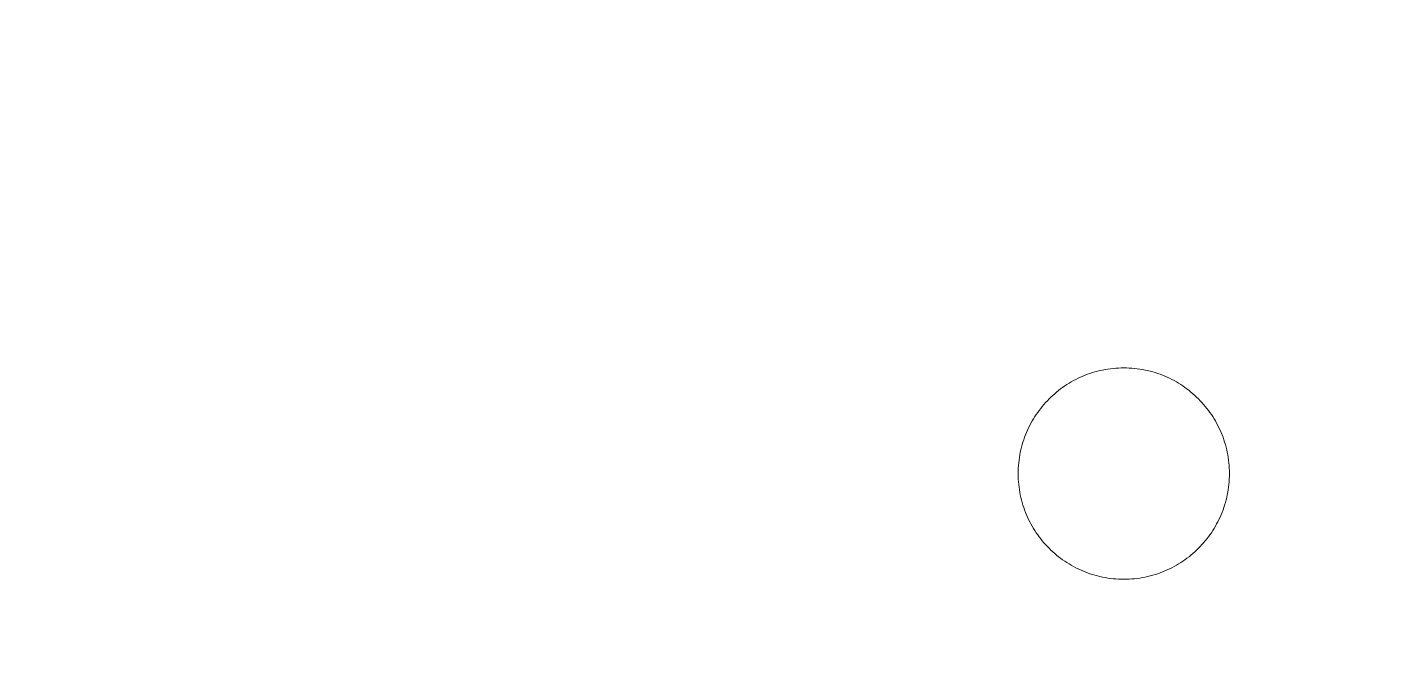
# Model space of a CAD drawing. Header units: millimetres. Extents: x -219 to 200, y -145 to 147.
# Drawn here: x -218.6 to -159.8, y 19.7 to 46.8 of the extents above; entities that cross this region are included whole.
import ezdxf

# ---------------------------------------------------------------- set-up
doc = ezdxf.new("R2010")
doc.units = ezdxf.units.MM
doc.header["$MEASUREMENT"] = 0
doc.layers.add('Camada 1', color=7, linetype='Continuous')

msp = doc.modelspace()

# ---------------------------------------------------------------- linework, layer by layer
at = {"layer": 'Camada 1', "color": 1, "lineweight": 9}
for points, knots in [([(81.4464, -20.7081), (81.4464, -20.7081), (-68.5536, -20.7081), (-68.5536, -20.7081), (-68.5536, -20.7081), (-68.5536, -20.7081), (-68.5536, -9.158), (-68.5536, -9.158), (-68.5536, -9.158), (-68.5536, -9.158), (-107.1177, 52.5446), (-107.1177, 52.5446), (-107.1177, 52.5446), (-114.4164, 64.2224), (-126.2083, 72.373), (-139.7119, 75.0737), (-139.7119, 75.0737), (-139.7119, 75.0737), (-198.4566, 86.8226), (-198.4566, 86.8226), (-198.4566, 86.8226), (-210.1422, 89.1597), (-218.5536, 99.4201), (-218.5536, 111.3371), (-218.5536, 111.3371), (-218.5536, 111.3371), (-218.5536, 115.842), (-218.5536, 115.842), (-218.5536, 115.842), (-218.5536, 129.6491), (-207.3608, 140.842), (-193.5538, 140.842), (-193.5538, 140.842), (-193.5538, 140.842), (-34.3148, 140.842), (-34.3148, 140.842), (-34.3148, 140.842), (-24.0562, 140.842), (-14.0458, 137.6866), (-5.6416, 131.8036), (-5.6416, 131.8036), (-5.6416, 131.8036), (60.1195, 85.7709), (60.1195, 85.7709), (60.1195, 85.7709), (73.4858, 76.4144), (81.4464, 61.1249), (81.4464, 44.8093), (81.4464, 44.8093), (81.4464, 44.8093), (81.4464, -20.7081), (81.4464, -20.7081)], [0, 0, 0, 0, 0.0714286, 0.0714286, 0.0714286, 0.0714286, 0.1428571, 0.1428571, 0.1428571, 0.1428571, 0.2142857, 0.2142857, 0.2142857, 0.2142857, 0.2857143, 0.2857143, 0.2857143, 0.2857143, 0.3571429, 0.3571429, 0.3571429, 0.3571429, 0.4285714, 0.4285714, 0.4285714, 0.4285714, 0.5, 0.5, 0.5, 0.5, 0.5714286, 0.5714286, 0.5714286, 0.5714286, 0.6428571, 0.6428571, 0.6428571, 0.6428571, 0.7142857, 0.7142857, 0.7142857, 0.7142857, 0.7857143, 0.7857143, 0.7857143, 0.7857143, 0.8571429, 0.8571429, 0.8571429, 0.8571429, 1, 1, 1, 1]), ([(-166.2964, 27.386), (-166.2964, 27.386), (-166.2978, 27.5045), (-166.2978, 27.5045), (-166.2978, 27.5045), (-166.2978, 27.5045), (-166.3023, 27.6223), (-166.3023, 27.6223), (-166.3023, 27.6223), (-166.3023, 27.6223), (-166.3097, 27.7392), (-166.3097, 27.7392), (-166.3097, 27.7392), (-166.3097, 27.7392), (-166.32, 27.8554), (-166.32, 27.8554), (-166.32, 27.8554), (-166.32, 27.8554), (-166.3332, 27.9707), (-166.3332, 27.9707), (-166.3332, 27.9707), (-166.3332, 27.9707), (-166.3492, 28.0851), (-166.3492, 28.0851), (-166.3492, 28.0851), (-166.3492, 28.0851), (-166.368, 28.1986), (-166.368, 28.1986), (-166.368, 28.1986), (-166.368, 28.1986), (-166.3896, 28.3111), (-166.3896, 28.3111), (-166.3896, 28.3111), (-166.3896, 28.3111), (-166.4139, 28.4226), (-166.4139, 28.4226), (-166.4139, 28.4226), (-166.4139, 28.4226), (-166.4409, 28.5332), (-166.4409, 28.5332), (-166.4409, 28.5332), (-166.4409, 28.5332), (-166.4705, 28.6426), (-166.4705, 28.6426), (-166.4705, 28.6426), (-166.4705, 28.6426), (-166.5027, 28.751), (-166.5027, 28.751), (-166.5027, 28.751), (-166.5027, 28.751), (-166.5375, 28.8582), (-166.5375, 28.8582), (-166.5375, 28.8582), (-166.5375, 28.8582), (-166.5749, 28.9643), (-166.5749, 28.9643), (-166.5749, 28.9643), (-166.5749, 28.9643), (-166.6147, 29.0691), (-166.6147, 29.0691), (-166.6147, 29.0691), (-166.6147, 29.0691), (-166.6571, 29.1727), (-166.6571, 29.1727), (-166.6571, 29.1727), (-166.6571, 29.1727), (-166.7018, 29.275), (-166.7018, 29.275), (-166.7018, 29.275), (-166.7018, 29.275), (-166.749, 29.376), (-166.749, 29.376), (-166.749, 29.376), (-166.749, 29.376), (-166.7985, 29.4757), (-166.7985, 29.4757), (-166.7985, 29.4757), (-166.7985, 29.4757), (-166.8503, 29.5739), (-166.8503, 29.5739), (-166.8503, 29.5739), (-166.8503, 29.5739), (-166.9045, 29.6708), (-166.9045, 29.6708), (-166.9045, 29.6708), (-166.9045, 29.6708), (-166.9609, 29.7661), (-166.9609, 29.7661), (-166.9609, 29.7661), (-166.9609, 29.7661), (-167.0195, 29.86), (-167.0195, 29.86), (-167.0195, 29.86), (-167.0195, 29.86), (-167.0802, 29.9524), (-167.0802, 29.9524), (-167.0802, 29.9524), (-167.0802, 29.9524), (-167.1432, 30.0431), (-167.1432, 30.0431), (-167.1432, 30.0431), (-167.1432, 30.0431), (-167.2082, 30.1323), (-167.2082, 30.1323), (-167.2082, 30.1323), (-167.2082, 30.1323), (-167.2753, 30.2199), (-167.2753, 30.2199), (-167.2753, 30.2199), (-167.2753, 30.2199), (-167.3445, 30.3057), (-167.3445, 30.3057), (-167.3445, 30.3057), (-167.3445, 30.3057), (-167.4156, 30.3899), (-167.4156, 30.3899), (-167.4156, 30.3899), (-167.4156, 30.3899), (-167.4887, 30.4723), (-167.4887, 30.4723), (-167.4887, 30.4723), (-167.4887, 30.4723), (-167.5638, 30.5529), (-167.5638, 30.5529), (-167.5638, 30.5529), (-167.5638, 30.5529), (-167.6407, 30.6317), (-167.6407, 30.6317), (-167.6407, 30.6317), (-167.6407, 30.6317), (-167.7195, 30.7086), (-167.7195, 30.7086), (-167.7195, 30.7086), (-167.7195, 30.7086), (-167.8001, 30.7837), (-167.8001, 30.7837), (-167.8001, 30.7837), (-167.8001, 30.7837), (-167.8825, 30.8568), (-167.8825, 30.8568), (-167.8825, 30.8568), (-167.8825, 30.8568), (-167.9667, 30.9279), (-167.9667, 30.9279), (-167.9667, 30.9279), (-167.9667, 30.9279), (-168.0525, 30.9971), (-168.0525, 30.9971), (-168.0525, 30.9971), (-168.0525, 30.9971), (-168.1401, 31.0642), (-168.1401, 31.0642), (-168.1401, 31.0642), (-168.1401, 31.0642), (-168.2292, 31.1292), (-168.2292, 31.1292), (-168.2292, 31.1292), (-168.2292, 31.1292), (-168.32, 31.1922), (-168.32, 31.1922), (-168.32, 31.1922), (-168.32, 31.1922), (-168.4124, 31.2529), (-168.4124, 31.2529), (-168.4124, 31.2529), (-168.4124, 31.2529), (-168.5062, 31.3115), (-168.5062, 31.3115), (-168.5062, 31.3115), (-168.5062, 31.3115), (-168.6016, 31.3679), (-168.6016, 31.3679), (-168.6016, 31.3679), (-168.6016, 31.3679), (-168.6984, 31.4221), (-168.6984, 31.4221), (-168.6984, 31.4221), (-168.6984, 31.4221), (-168.7967, 31.4739), (-168.7967, 31.4739), (-168.7967, 31.4739), (-168.7967, 31.4739), (-168.8964, 31.5234), (-168.8964, 31.5234), (-168.8964, 31.5234), (-168.8964, 31.5234), (-168.9974, 31.5706), (-168.9974, 31.5706), (-168.9974, 31.5706), (-168.9974, 31.5706), (-169.0997, 31.6153), (-169.0997, 31.6153), (-169.0997, 31.6153), (-169.0997, 31.6153), (-169.2033, 31.6577), (-169.2033, 31.6577), (-169.2033, 31.6577), (-169.2033, 31.6577), (-169.3081, 31.6975), (-169.3081, 31.6975), (-169.3081, 31.6975), (-169.3081, 31.6975), (-169.4141, 31.7349), (-169.4141, 31.7349), (-169.4141, 31.7349), (-169.4141, 31.7349), (-169.5214, 31.7697), (-169.5214, 31.7697), (-169.5214, 31.7697), (-169.5214, 31.7697), (-169.6297, 31.8019), (-169.6297, 31.8019), (-169.6297, 31.8019), (-169.6297, 31.8019), (-169.7392, 31.8315), (-169.7392, 31.8315), (-169.7392, 31.8315), (-169.7392, 31.8315), (-169.8497, 31.8585), (-169.8497, 31.8585), (-169.8497, 31.8585), (-169.8497, 31.8585), (-169.9612, 31.8828), (-169.9612, 31.8828), (-169.9612, 31.8828), (-169.9612, 31.8828), (-170.0738, 31.9044), (-170.0738, 31.9044), (-170.0738, 31.9044), (-170.0738, 31.9044), (-170.1873, 31.9232), (-170.1873, 31.9232), (-170.1873, 31.9232), (-170.1873, 31.9232), (-170.3017, 31.9392), (-170.3017, 31.9392), (-170.3017, 31.9392), (-170.3017, 31.9392), (-170.417, 31.9524), (-170.417, 31.9524), (-170.417, 31.9524), (-170.417, 31.9524), (-170.5331, 31.9627), (-170.5331, 31.9627), (-170.5331, 31.9627), (-170.5331, 31.9627), (-170.6501, 31.9701), (-170.6501, 31.9701), (-170.6501, 31.9701), (-170.6501, 31.9701), (-170.7678, 31.9746), (-170.7678, 31.9746), (-170.7678, 31.9746), (-170.7678, 31.9746), (-170.8863, 31.976), (-170.8863, 31.976), (-170.8863, 31.976), (-170.8863, 31.976), (-171.0047, 31.9746), (-171.0047, 31.9746), (-171.0047, 31.9746), (-171.0047, 31.9746), (-171.1225, 31.9701), (-171.1225, 31.9701), (-171.1225, 31.9701), (-171.1225, 31.9701), (-171.2394, 31.9627), (-171.2394, 31.9627), (-171.2394, 31.9627), (-171.2394, 31.9627), (-171.3556, 31.9524), (-171.3556, 31.9524), (-171.3556, 31.9524), (-171.3556, 31.9524), (-171.4709, 31.9392), (-171.4709, 31.9392), (-171.4709, 31.9392), (-171.4709, 31.9392), (-171.5853, 31.9232), (-171.5853, 31.9232), (-171.5853, 31.9232), (-171.5853, 31.9232), (-171.6988, 31.9044), (-171.6988, 31.9044), (-171.6988, 31.9044), (-171.6988, 31.9044), (-171.8113, 31.8828), (-171.8113, 31.8828), (-171.8113, 31.8828), (-171.8113, 31.8828), (-171.9228, 31.8585), (-171.9228, 31.8585), (-171.9228, 31.8585), (-171.9228, 31.8585), (-172.0334, 31.8315), (-172.0334, 31.8315), (-172.0334, 31.8315), (-172.0334, 31.8315), (-172.1428, 31.8019), (-172.1428, 31.8019), (-172.1428, 31.8019), (-172.1428, 31.8019), (-172.2512, 31.7697), (-172.2512, 31.7697), (-172.2512, 31.7697), (-172.2512, 31.7697), (-172.3584, 31.7349), (-172.3584, 31.7349), (-172.3584, 31.7349), (-172.3584, 31.7349), (-172.4645, 31.6975), (-172.4645, 31.6975), (-172.4645, 31.6975), (-172.4645, 31.6975), (-172.5693, 31.6577), (-172.5693, 31.6577), (-172.5693, 31.6577), (-172.5693, 31.6577), (-172.6729, 31.6153), (-172.6729, 31.6153), (-172.6729, 31.6153), (-172.6729, 31.6153), (-172.7752, 31.5706), (-172.7752, 31.5706), (-172.7752, 31.5706), (-172.7752, 31.5706), (-172.8762, 31.5234), (-172.8762, 31.5234), (-172.8762, 31.5234), (-172.8762, 31.5234), (-172.9759, 31.4739), (-172.9759, 31.4739), (-172.9759, 31.4739), (-172.9759, 31.4739), (-173.0741, 31.4221), (-173.0741, 31.4221), (-173.0741, 31.4221), (-173.0741, 31.4221), (-173.171, 31.3679), (-173.171, 31.3679), (-173.171, 31.3679), (-173.171, 31.3679), (-173.2663, 31.3115), (-173.2663, 31.3115), (-173.2663, 31.3115), (-173.2663, 31.3115), (-173.3602, 31.2529), (-173.3602, 31.2529), (-173.3602, 31.2529), (-173.3602, 31.2529), (-173.4526, 31.1922), (-173.4526, 31.1922), (-173.4526, 31.1922), (-173.4526, 31.1922), (-173.5434, 31.1292), (-173.5434, 31.1292), (-173.5434, 31.1292), (-173.5434, 31.1292), (-173.6325, 31.0642), (-173.6325, 31.0642), (-173.6325, 31.0642), (-173.6325, 31.0642), (-173.7201, 30.9971), (-173.7201, 30.9971), (-173.7201, 30.9971), (-173.7201, 30.9971), (-173.8059, 30.9279), (-173.8059, 30.9279), (-173.8059, 30.9279), (-173.8059, 30.9279), (-173.8901, 30.8568), (-173.8901, 30.8568), (-173.8901, 30.8568), (-173.8901, 30.8568), (-173.9725, 30.7837), (-173.9725, 30.7837), (-173.9725, 30.7837), (-173.9725, 30.7837), (-174.0531, 30.7086), (-174.0531, 30.7086), (-174.0531, 30.7086), (-174.0531, 30.7086), (-174.1319, 30.6317), (-174.1319, 30.6317), (-174.1319, 30.6317), (-174.1319, 30.6317), (-174.2088, 30.5529), (-174.2088, 30.5529), (-174.2088, 30.5529), (-174.2088, 30.5529), (-174.2839, 30.4723), (-174.2839, 30.4723), (-174.2839, 30.4723), (-174.2839, 30.4723), (-174.357, 30.3899), (-174.357, 30.3899), (-174.357, 30.3899), (-174.357, 30.3899), (-174.4281, 30.3057), (-174.4281, 30.3057), (-174.4281, 30.3057), (-174.4281, 30.3057), (-174.4973, 30.2199), (-174.4973, 30.2199), (-174.4973, 30.2199), (-174.4973, 30.2199), (-174.5644, 30.1323), (-174.5644, 30.1323), (-174.5644, 30.1323), (-174.5644, 30.1323), (-174.6294, 30.0432), (-174.6294, 30.0432), (-174.6294, 30.0432), (-174.6294, 30.0432), (-174.6924, 29.9524), (-174.6924, 29.9524), (-174.6924, 29.9524), (-174.6924, 29.9524), (-174.7532, 29.86), (-174.7532, 29.86), (-174.7532, 29.86), (-174.7532, 29.86), (-174.8118, 29.7662), (-174.8118, 29.7662), (-174.8118, 29.7662), (-174.8118, 29.7662), (-174.8682, 29.6708), (-174.8682, 29.6708), (-174.8682, 29.6708), (-174.8682, 29.6708), (-174.9223, 29.574), (-174.9223, 29.574), (-174.9223, 29.574), (-174.9223, 29.574), (-174.9741, 29.4757), (-174.9741, 29.4757), (-174.9741, 29.4757), (-174.9741, 29.4757), (-175.0237, 29.376), (-175.0237, 29.376), (-175.0237, 29.376), (-175.0237, 29.376), (-175.0708, 29.275), (-175.0708, 29.275), (-175.0708, 29.275), (-175.0708, 29.275), (-175.1156, 29.1727), (-175.1156, 29.1727), (-175.1156, 29.1727), (-175.1156, 29.1727), (-175.1579, 29.0691), (-175.1579, 29.0691), (-175.1579, 29.0691), (-175.1579, 29.0691), (-175.1978, 28.9643), (-175.1978, 28.9643), (-175.1978, 28.9643), (-175.1978, 28.9643), (-175.2351, 28.8583), (-175.2351, 28.8583), (-175.2351, 28.8583), (-175.2351, 28.8583), (-175.2699, 28.751), (-175.2699, 28.751), (-175.2699, 28.751), (-175.2699, 28.751), (-175.3022, 28.6427), (-175.3022, 28.6427), (-175.3022, 28.6427), (-175.3022, 28.6427), (-175.3318, 28.5332), (-175.3318, 28.5332), (-175.3318, 28.5332), (-175.3318, 28.5332), (-175.3588, 28.4227), (-175.3588, 28.4227), (-175.3588, 28.4227), (-175.3588, 28.4227), (-175.3831, 28.3112), (-175.3831, 28.3112), (-175.3831, 28.3112), (-175.3831, 28.3112), (-175.4046, 28.1986), (-175.4046, 28.1986), (-175.4046, 28.1986), (-175.4046, 28.1986), (-175.4234, 28.0851), (-175.4234, 28.0851), (-175.4234, 28.0851), (-175.4234, 28.0851), (-175.4395, 27.9707), (-175.4395, 27.9707), (-175.4395, 27.9707), (-175.4395, 27.9707), (-175.4526, 27.8554), (-175.4526, 27.8554), (-175.4526, 27.8554), (-175.4526, 27.8554), (-175.463, 27.7393), (-175.463, 27.7393), (-175.463, 27.7393), (-175.463, 27.7393), (-175.4704, 27.6223), (-175.4704, 27.6223), (-175.4704, 27.6223), (-175.4704, 27.6223), (-175.4748, 27.5046), (-175.4748, 27.5046), (-175.4748, 27.5046), (-175.4748, 27.5046), (-175.4764, 27.3861), (-175.4764, 27.3861), (-175.4764, 27.3861), (-175.4764, 27.3861), (-175.4749, 27.2677), (-175.4749, 27.2677), (-175.4749, 27.2677), (-175.4749, 27.2677), (-175.4704, 27.1499), (-175.4704, 27.1499), (-175.4704, 27.1499), (-175.4704, 27.1499), (-175.463, 27.033), (-175.463, 27.033), (-175.463, 27.033), (-175.463, 27.033), (-175.4527, 26.9168), (-175.4527, 26.9168), (-175.4527, 26.9168), (-175.4527, 26.9168), (-175.4395, 26.8015), (-175.4395, 26.8015), (-175.4395, 26.8015), (-175.4395, 26.8015), (-175.4235, 26.6871), (-175.4235, 26.6871), (-175.4235, 26.6871), (-175.4235, 26.6871), (-175.4047, 26.5736), (-175.4047, 26.5736), (-175.4047, 26.5736), (-175.4047, 26.5736), (-175.3831, 26.4611), (-175.3831, 26.4611), (-175.3831, 26.4611), (-175.3831, 26.4611), (-175.3588, 26.3496), (-175.3588, 26.3496), (-175.3588, 26.3496), (-175.3588, 26.3496), (-175.3318, 26.239), (-175.3318, 26.239), (-175.3318, 26.239), (-175.3318, 26.239), (-175.3022, 26.1296), (-175.3022, 26.1296), (-175.3022, 26.1296), (-175.3022, 26.1296), (-175.27, 26.0212), (-175.27, 26.0212), (-175.27, 26.0212), (-175.27, 26.0212), (-175.2352, 25.914), (-175.2352, 25.914), (-175.2352, 25.914), (-175.2352, 25.914), (-175.1978, 25.8079), (-175.1978, 25.8079), (-175.1978, 25.8079), (-175.1978, 25.8079), (-175.158, 25.7031), (-175.158, 25.7031), (-175.158, 25.7031), (-175.158, 25.7031), (-175.1156, 25.5995), (-175.1156, 25.5995), (-175.1156, 25.5995), (-175.1156, 25.5995), (-175.0709, 25.4972), (-175.0709, 25.4972), (-175.0709, 25.4972), (-175.0709, 25.4972), (-175.0237, 25.3962), (-175.0237, 25.3962), (-175.0237, 25.3962), (-175.0237, 25.3962), (-174.9742, 25.2965), (-174.9742, 25.2965), (-174.9742, 25.2965), (-174.9742, 25.2965), (-174.9224, 25.1983), (-174.9224, 25.1983), (-174.9224, 25.1983), (-174.9224, 25.1983), (-174.8682, 25.1014), (-174.8682, 25.1014), (-174.8682, 25.1014), (-174.8682, 25.1014), (-174.8118, 25.0061), (-174.8118, 25.0061), (-174.8118, 25.0061), (-174.8118, 25.0061), (-174.7532, 24.9122), (-174.7532, 24.9122), (-174.7532, 24.9122), (-174.7532, 24.9122), (-174.6925, 24.8198), (-174.6925, 24.8198), (-174.6925, 24.8198), (-174.6925, 24.8198), (-174.6295, 24.729), (-174.6295, 24.729), (-174.6295, 24.729), (-174.6295, 24.729), (-174.5645, 24.6399), (-174.5645, 24.6399), (-174.5645, 24.6399), (-174.5645, 24.6399), (-174.4974, 24.5523), (-174.4974, 24.5523), (-174.4974, 24.5523), (-174.4974, 24.5523), (-174.4282, 24.4665), (-174.4282, 24.4665), (-174.4282, 24.4665), (-174.4282, 24.4665), (-174.3571, 24.3823), (-174.3571, 24.3823), (-174.3571, 24.3823), (-174.3571, 24.3823), (-174.284, 24.2999), (-174.284, 24.2999), (-174.284, 24.2999), (-174.284, 24.2999), (-174.2089, 24.2193), (-174.2089, 24.2193), (-174.2089, 24.2193), (-174.2089, 24.2193), (-174.132, 24.1405), (-174.132, 24.1405), (-174.132, 24.1405), (-174.132, 24.1405), (-174.0532, 24.0636), (-174.0532, 24.0636), (-174.0532, 24.0636), (-174.0532, 24.0636), (-173.9726, 23.9885), (-173.9726, 23.9885), (-173.9726, 23.9885), (-173.9726, 23.9885), (-173.8902, 23.9154), (-173.8902, 23.9154), (-173.8902, 23.9154), (-173.8902, 23.9154), (-173.806, 23.8443), (-173.806, 23.8443), (-173.806, 23.8443), (-173.806, 23.8443), (-173.7202, 23.7751), (-173.7202, 23.7751), (-173.7202, 23.7751), (-173.7202, 23.7751), (-173.6326, 23.708), (-173.6326, 23.708), (-173.6326, 23.708), (-173.6326, 23.708), (-173.5434, 23.643), (-173.5434, 23.643), (-173.5434, 23.643), (-173.5434, 23.643), (-173.4527, 23.58), (-173.4527, 23.58), (-173.4527, 23.58), (-173.4527, 23.58), (-173.3603, 23.5192), (-173.3603, 23.5192), (-173.3603, 23.5192), (-173.3603, 23.5192), (-173.2664, 23.4606), (-173.2664, 23.4606), (-173.2664, 23.4606), (-173.2664, 23.4606), (-173.1711, 23.4042), (-173.1711, 23.4042), (-173.1711, 23.4042), (-173.1711, 23.4042), (-173.0742, 23.3501), (-173.0742, 23.3501), (-173.0742, 23.3501), (-173.0742, 23.3501), (-172.976, 23.2983), (-172.976, 23.2983), (-172.976, 23.2983), (-172.976, 23.2983), (-172.8763, 23.2487), (-172.8763, 23.2487), (-172.8763, 23.2487), (-172.8763, 23.2487), (-172.7753, 23.2016), (-172.7753, 23.2016), (-172.7753, 23.2016), (-172.7753, 23.2016), (-172.673, 23.1568), (-172.673, 23.1568), (-172.673, 23.1568), (-172.673, 23.1568), (-172.5694, 23.1145), (-172.5694, 23.1145), (-172.5694, 23.1145), (-172.5694, 23.1145), (-172.4646, 23.0746), (-172.4646, 23.0746), (-172.4646, 23.0746), (-172.4646, 23.0746), (-172.3585, 23.0373), (-172.3585, 23.0373), (-172.3585, 23.0373), (-172.3585, 23.0373), (-172.2513, 23.0025), (-172.2513, 23.0025), (-172.2513, 23.0025), (-172.2513, 23.0025), (-172.1429, 22.9702), (-172.1429, 22.9702), (-172.1429, 22.9702), (-172.1429, 22.9702), (-172.0335, 22.9406), (-172.0335, 22.9406), (-172.0335, 22.9406), (-172.0335, 22.9406), (-171.9229, 22.9136), (-171.9229, 22.9136), (-171.9229, 22.9136), (-171.9229, 22.9136), (-171.8114, 22.8893), (-171.8114, 22.8893), (-171.8114, 22.8893), (-171.8114, 22.8893), (-171.6989, 22.8678), (-171.6989, 22.8678), (-171.6989, 22.8678), (-171.6989, 22.8678), (-171.5854, 22.849), (-171.5854, 22.849), (-171.5854, 22.849), (-171.5854, 22.849), (-171.471, 22.8329), (-171.471, 22.8329), (-171.471, 22.8329), (-171.471, 22.8329), (-171.3557, 22.8198), (-171.3557, 22.8198), (-171.3557, 22.8198), (-171.3557, 22.8198), (-171.2395, 22.8094), (-171.2395, 22.8094), (-171.2395, 22.8094), (-171.2395, 22.8094), (-171.1226, 22.802), (-171.1226, 22.802), (-171.1226, 22.802), (-171.1226, 22.802), (-171.0048, 22.7976), (-171.0048, 22.7976), (-171.0048, 22.7976), (-171.0048, 22.7976), (-170.8864, 22.796), (-170.8864, 22.796), (-170.8864, 22.796), (-170.8864, 22.796), (-170.7679, 22.7975), (-170.7679, 22.7975), (-170.7679, 22.7975), (-170.7679, 22.7975), (-170.6501, 22.802), (-170.6501, 22.802), (-170.6501, 22.802), (-170.6501, 22.802), (-170.5332, 22.8094), (-170.5332, 22.8094), (-170.5332, 22.8094), (-170.5332, 22.8094), (-170.417, 22.8197), (-170.417, 22.8197), (-170.417, 22.8197), (-170.417, 22.8197), (-170.3017, 22.8329), (-170.3017, 22.8329), (-170.3017, 22.8329), (-170.3017, 22.8329), (-170.1873, 22.8489), (-170.1873, 22.8489), (-170.1873, 22.8489), (-170.1873, 22.8489), (-170.0738, 22.8677), (-170.0738, 22.8677), (-170.0738, 22.8677), (-170.0738, 22.8677), (-169.9613, 22.8893), (-169.9613, 22.8893), (-169.9613, 22.8893), (-169.9613, 22.8893), (-169.8498, 22.9136), (-169.8498, 22.9136), (-169.8498, 22.9136), (-169.8498, 22.9136), (-169.7392, 22.9406), (-169.7392, 22.9406), (-169.7392, 22.9406), (-169.7392, 22.9406), (-169.6298, 22.9702), (-169.6298, 22.9702), (-169.6298, 22.9702), (-169.6298, 22.9702), (-169.5214, 23.0024), (-169.5214, 23.0024), (-169.5214, 23.0024), (-169.5214, 23.0024), (-169.4142, 23.0372), (-169.4142, 23.0372), (-169.4142, 23.0372), (-169.4142, 23.0372), (-169.3081, 23.0746), (-169.3081, 23.0746), (-169.3081, 23.0746), (-169.3081, 23.0746), (-169.2033, 23.1144), (-169.2033, 23.1144), (-169.2033, 23.1144), (-169.2033, 23.1144), (-169.0997, 23.1568), (-169.0997, 23.1568), (-169.0997, 23.1568), (-169.0997, 23.1568), (-168.9974, 23.2015), (-168.9974, 23.2015), (-168.9974, 23.2015), (-168.9974, 23.2015), (-168.8964, 23.2487), (-168.8964, 23.2487), (-168.8964, 23.2487), (-168.8964, 23.2487), (-168.7967, 23.2982), (-168.7967, 23.2982), (-168.7967, 23.2982), (-168.7967, 23.2982), (-168.6985, 23.35), (-168.6985, 23.35), (-168.6985, 23.35), (-168.6985, 23.35), (-168.6016, 23.4042), (-168.6016, 23.4042), (-168.6016, 23.4042), (-168.6016, 23.4042), (-168.5063, 23.4606), (-168.5063, 23.4606), (-168.5063, 23.4606), (-168.5063, 23.4606), (-168.4124, 23.5192), (-168.4124, 23.5192), (-168.4124, 23.5192), (-168.4124, 23.5192), (-168.32, 23.5799), (-168.32, 23.5799), (-168.32, 23.5799), (-168.32, 23.5799), (-168.2293, 23.6429), (-168.2293, 23.6429), (-168.2293, 23.6429), (-168.2293, 23.6429), (-168.1401, 23.7079), (-168.1401, 23.7079), (-168.1401, 23.7079), (-168.1401, 23.7079), (-168.0525, 23.775), (-168.0525, 23.775), (-168.0525, 23.775), (-168.0525, 23.775), (-167.9667, 23.8442), (-167.9667, 23.8442), (-167.9667, 23.8442), (-167.9667, 23.8442), (-167.8825, 23.9153), (-167.8825, 23.9153), (-167.8825, 23.9153), (-167.8825, 23.9153), (-167.8001, 23.9884), (-167.8001, 23.9884), (-167.8001, 23.9884), (-167.8001, 23.9884), (-167.7195, 24.0635), (-167.7195, 24.0635), (-167.7195, 24.0635), (-167.7195, 24.0635), (-167.6407, 24.1404), (-167.6407, 24.1404), (-167.6407, 24.1404), (-167.6407, 24.1404), (-167.5638, 24.2192), (-167.5638, 24.2192), (-167.5638, 24.2192), (-167.5638, 24.2192), (-167.4887, 24.2998), (-167.4887, 24.2998), (-167.4887, 24.2998), (-167.4887, 24.2998), (-167.4156, 24.3822), (-167.4156, 24.3822), (-167.4156, 24.3822), (-167.4156, 24.3822), (-167.3445, 24.4664), (-167.3445, 24.4664), (-167.3445, 24.4664), (-167.3445, 24.4664), (-167.2753, 24.5522), (-167.2753, 24.5522), (-167.2753, 24.5522), (-167.2753, 24.5522), (-167.2082, 24.6398), (-167.2082, 24.6398), (-167.2082, 24.6398), (-167.2082, 24.6398), (-167.1432, 24.729), (-167.1432, 24.729), (-167.1432, 24.729), (-167.1432, 24.729), (-167.0802, 24.8197), (-167.0802, 24.8197), (-167.0802, 24.8197), (-167.0802, 24.8197), (-167.0195, 24.9121), (-167.0195, 24.9121), (-167.0195, 24.9121), (-167.0195, 24.9121), (-166.9609, 25.006), (-166.9609, 25.006), (-166.9609, 25.006), (-166.9609, 25.006), (-166.9045, 25.1013), (-166.9045, 25.1013), (-166.9045, 25.1013), (-166.9045, 25.1013), (-166.8503, 25.1982), (-166.8503, 25.1982), (-166.8503, 25.1982), (-166.8503, 25.1982), (-166.7985, 25.2964), (-166.7985, 25.2964), (-166.7985, 25.2964), (-166.7985, 25.2964), (-166.749, 25.3961), (-166.749, 25.3961), (-166.749, 25.3961), (-166.749, 25.3961), (-166.7018, 25.4971), (-166.7018, 25.4971), (-166.7018, 25.4971), (-166.7018, 25.4971), (-166.6571, 25.5994), (-166.6571, 25.5994), (-166.6571, 25.5994), (-166.6571, 25.5994), (-166.6147, 25.703), (-166.6147, 25.703), (-166.6147, 25.703), (-166.6147, 25.703), (-166.5749, 25.8078), (-166.5749, 25.8078), (-166.5749, 25.8078), (-166.5749, 25.8078), (-166.5375, 25.9139), (-166.5375, 25.9139), (-166.5375, 25.9139), (-166.5375, 25.9139), (-166.5027, 26.0211), (-166.5027, 26.0211), (-166.5027, 26.0211), (-166.5027, 26.0211), (-166.4705, 26.1295), (-166.4705, 26.1295), (-166.4705, 26.1295), (-166.4705, 26.1295), (-166.4409, 26.2389), (-166.4409, 26.2389), (-166.4409, 26.2389), (-166.4409, 26.2389), (-166.4139, 26.3495), (-166.4139, 26.3495), (-166.4139, 26.3495), (-166.4139, 26.3495), (-166.3896, 26.461), (-166.3896, 26.461), (-166.3896, 26.461), (-166.3896, 26.461), (-166.368, 26.5735), (-166.368, 26.5735), (-166.368, 26.5735), (-166.368, 26.5735), (-166.3492, 26.687), (-166.3492, 26.687), (-166.3492, 26.687), (-166.3492, 26.687), (-166.3332, 26.8014), (-166.3332, 26.8014), (-166.3332, 26.8014), (-166.3332, 26.8014), (-166.32, 26.9167), (-166.32, 26.9167), (-166.32, 26.9167), (-166.32, 26.9167), (-166.3097, 27.0329), (-166.3097, 27.0329), (-166.3097, 27.0329), (-166.3097, 27.0329), (-166.3023, 27.1498), (-166.3023, 27.1498), (-166.3023, 27.1498), (-166.3023, 27.1498), (-166.2978, 27.2676), (-166.2978, 27.2676), (-166.2978, 27.2676), (-166.2978, 27.2676), (-166.2964, 27.386), (-166.2964, 27.386)], [0, 0, 0, 0, 0.0038911, 0.0038911, 0.0038911, 0.0038911, 0.0077821, 0.0077821, 0.0077821, 0.0077821, 0.0116732, 0.0116732, 0.0116732, 0.0116732, 0.0155642, 0.0155642, 0.0155642, 0.0155642, 0.0194553, 0.0194553, 0.0194553, 0.0194553, 0.0233463, 0.0233463, 0.0233463, 0.0233463, 0.0272374, 0.0272374, 0.0272374, 0.0272374, 0.0311284, 0.0311284, 0.0311284, 0.0311284, 0.0350195, 0.0350195, 0.0350195, 0.0350195, 0.0389105, 0.0389105, 0.0389105, 0.0389105, 0.0428016, 0.0428016, 0.0428016, 0.0428016, 0.0466926, 0.0466926, 0.0466926, 0.0466926, 0.0505837, 0.0505837, 0.0505837, 0.0505837, 0.0544747, 0.0544747, 0.0544747, 0.0544747, 0.0583658, 0.0583658, 0.0583658, 0.0583658, 0.0622568, 0.0622568, 0.0622568, 0.0622568, 0.0661479, 0.0661479, 0.0661479, 0.0661479, 0.0700389, 0.0700389, 0.0700389, 0.0700389, 0.07393, 0.07393, 0.07393, 0.07393, 0.077821, 0.077821, 0.077821, 0.077821, 0.0817121, 0.0817121, 0.0817121, 0.0817121, 0.0856031, 0.0856031, 0.0856031, 0.0856031, 0.0894942, 0.0894942, 0.0894942, 0.0894942, 0.0933852, 0.0933852, 0.0933852, 0.0933852, 0.0972763, 0.0972763, 0.0972763, 0.0972763, 0.1011673, 0.1011673, 0.1011673, 0.1011673, 0.1050584, 0.1050584, 0.1050584, 0.1050584, 0.1089494, 0.1089494, 0.1089494, 0.1089494, 0.1128405, 0.1128405, 0.1128405, 0.1128405, 0.1167315, 0.1167315, 0.1167315, 0.1167315, 0.1206226, 0.1206226, 0.1206226, 0.1206226, 0.1245136, 0.1245136, 0.1245136, 0.1245136, 0.1284047, 0.1284047, 0.1284047, 0.1284047, 0.1322957, 0.1322957, 0.1322957, 0.1322957, 0.1361868, 0.1361868, 0.1361868, 0.1361868, 0.1400778, 0.1400778, 0.1400778, 0.1400778, 0.1439689, 0.1439689, 0.1439689, 0.1439689, 0.1478599, 0.1478599, 0.1478599, 0.1478599, 0.151751, 0.151751, 0.151751, 0.151751, 0.155642, 0.155642, 0.155642, 0.155642, 0.1595331, 0.1595331, 0.1595331, 0.1595331, 0.1634241, 0.1634241, 0.1634241, 0.1634241, 0.1673152, 0.1673152, 0.1673152, 0.1673152, 0.1712062, 0.1712062, 0.1712062, 0.1712062, 0.1750973, 0.1750973, 0.1750973, 0.1750973, 0.1789883, 0.1789883, 0.1789883, 0.1789883, 0.1828794, 0.1828794, 0.1828794, 0.1828794, 0.1867704, 0.1867704, 0.1867704, 0.1867704, 0.1906615, 0.1906615, 0.1906615, 0.1906615, 0.1945525, 0.1945525, 0.1945525, 0.1945525, 0.1984436, 0.1984436, 0.1984436, 0.1984436, 0.2023346, 0.2023346, 0.2023346, 0.2023346, 0.2062257, 0.2062257, 0.2062257, 0.2062257, 0.2101167, 0.2101167, 0.2101167, 0.2101167, 0.2140078, 0.2140078, 0.2140078, 0.2140078, 0.2178988, 0.2178988, 0.2178988, 0.2178988, 0.2217899, 0.2217899, 0.2217899, 0.2217899, 0.2256809, 0.2256809, 0.2256809, 0.2256809, 0.229572, 0.229572, 0.229572, 0.229572, 0.233463, 0.233463, 0.233463, 0.233463, 0.2373541, 0.2373541, 0.2373541, 0.2373541, 0.2412451, 0.2412451, 0.2412451, 0.2412451, 0.2451362, 0.2451362, 0.2451362, 0.2451362, 0.2490272, 0.2490272, 0.2490272, 0.2490272, 0.2529183, 0.2529183, 0.2529183, 0.2529183, 0.2568093, 0.2568093, 0.2568093, 0.2568093, 0.2607004, 0.2607004, 0.2607004, 0.2607004, 0.2645914, 0.2645914, 0.2645914, 0.2645914, 0.2684825, 0.2684825, 0.2684825, 0.2684825, 0.2723735, 0.2723735, 0.2723735, 0.2723735, 0.2762646, 0.2762646, 0.2762646, 0.2762646, 0.2801556, 0.2801556, 0.2801556, 0.2801556, 0.2840467, 0.2840467, 0.2840467, 0.2840467, 0.2879377, 0.2879377, 0.2879377, 0.2879377, 0.2918288, 0.2918288, 0.2918288, 0.2918288, 0.2957198, 0.2957198, 0.2957198, 0.2957198, 0.2996109, 0.2996109, 0.2996109, 0.2996109, 0.3035019, 0.3035019, 0.3035019, 0.3035019, 0.307393, 0.307393, 0.307393, 0.307393, 0.311284, 0.311284, 0.311284, 0.311284, 0.3151751, 0.3151751, 0.3151751, 0.3151751, 0.3190661, 0.3190661, 0.3190661, 0.3190661, 0.3229572, 0.3229572, 0.3229572, 0.3229572, 0.3268482, 0.3268482, 0.3268482, 0.3268482, 0.3307393, 0.3307393, 0.3307393, 0.3307393, 0.3346304, 0.3346304, 0.3346304, 0.3346304, 0.3385214, 0.3385214, 0.3385214, 0.3385214, 0.3424125, 0.3424125, 0.3424125, 0.3424125, 0.3463035, 0.3463035, 0.3463035, 0.3463035, 0.3501946, 0.3501946, 0.3501946, 0.3501946, 0.3540856, 0.3540856, 0.3540856, 0.3540856, 0.3579767, 0.3579767, 0.3579767, 0.3579767, 0.3618677, 0.3618677, 0.3618677, 0.3618677, 0.3657588, 0.3657588, 0.3657588, 0.3657588, 0.3696498, 0.3696498, 0.3696498, 0.3696498, 0.3735409, 0.3735409, 0.3735409, 0.3735409, 0.3774319, 0.3774319, 0.3774319, 0.3774319, 0.381323, 0.381323, 0.381323, 0.381323, 0.385214, 0.385214, 0.385214, 0.385214, 0.3891051, 0.3891051, 0.3891051, 0.3891051, 0.3929961, 0.3929961, 0.3929961, 0.3929961, 0.3968872, 0.3968872, 0.3968872, 0.3968872, 0.4007782, 0.4007782, 0.4007782, 0.4007782, 0.4046693, 0.4046693, 0.4046693, 0.4046693, 0.4085603, 0.4085603, 0.4085603, 0.4085603, 0.4124514, 0.4124514, 0.4124514, 0.4124514, 0.4163424, 0.4163424, 0.4163424, 0.4163424, 0.4202335, 0.4202335, 0.4202335, 0.4202335, 0.4241245, 0.4241245, 0.4241245, 0.4241245, 0.4280156, 0.4280156, 0.4280156, 0.4280156, 0.4319066, 0.4319066, 0.4319066, 0.4319066, 0.4357977, 0.4357977, 0.4357977, 0.4357977, 0.4396887, 0.4396887, 0.4396887, 0.4396887, 0.4435798, 0.4435798, 0.4435798, 0.4435798, 0.4474708, 0.4474708, 0.4474708, 0.4474708, 0.4513619, 0.4513619, 0.4513619, 0.4513619, 0.4552529, 0.4552529, 0.4552529, 0.4552529, 0.459144, 0.459144, 0.459144, 0.459144, 0.463035, 0.463035, 0.463035, 0.463035, 0.4669261, 0.4669261, 0.4669261, 0.4669261, 0.4708171, 0.4708171, 0.4708171, 0.4708171, 0.4747082, 0.4747082, 0.4747082, 0.4747082, 0.4785992, 0.4785992, 0.4785992, 0.4785992, 0.4824903, 0.4824903, 0.4824903, 0.4824903, 0.4863813, 0.4863813, 0.4863813, 0.4863813, 0.4902724, 0.4902724, 0.4902724, 0.4902724, 0.4941634, 0.4941634, 0.4941634, 0.4941634, 0.4980545, 0.4980545, 0.4980545, 0.4980545, 0.5019455, 0.5019455, 0.5019455, 0.5019455, 0.5058366, 0.5058366, 0.5058366, 0.5058366, 0.5097276, 0.5097276, 0.5097276, 0.5097276, 0.5136187, 0.5136187, 0.5136187, 0.5136187, 0.5175097, 0.5175097, 0.5175097, 0.5175097, 0.5214008, 0.5214008, 0.5214008, 0.5214008, 0.5252918, 0.5252918, 0.5252918, 0.5252918, 0.5291829, 0.5291829, 0.5291829, 0.5291829, 0.5330739, 0.5330739, 0.5330739, 0.5330739, 0.536965, 0.536965, 0.536965, 0.536965, 0.540856, 0.540856, 0.540856, 0.540856, 0.5447471, 0.5447471, 0.5447471, 0.5447471, 0.5486381, 0.5486381, 0.5486381, 0.5486381, 0.5525292, 0.5525292, 0.5525292, 0.5525292, 0.5564202, 0.5564202, 0.5564202, 0.5564202, 0.5603113, 0.5603113, 0.5603113, 0.5603113, 0.5642023, 0.5642023, 0.5642023, 0.5642023, 0.5680934, 0.5680934, 0.5680934, 0.5680934, 0.5719844, 0.5719844, 0.5719844, 0.5719844, 0.5758755, 0.5758755, 0.5758755, 0.5758755, 0.5797665, 0.5797665, 0.5797665, 0.5797665, 0.5836576, 0.5836576, 0.5836576, 0.5836576, 0.5875486, 0.5875486, 0.5875486, 0.5875486, 0.5914397, 0.5914397, 0.5914397, 0.5914397, 0.5953307, 0.5953307, 0.5953307, 0.5953307, 0.5992218, 0.5992218, 0.5992218, 0.5992218, 0.6031128, 0.6031128, 0.6031128, 0.6031128, 0.6070039, 0.6070039, 0.6070039, 0.6070039, 0.6108949, 0.6108949, 0.6108949, 0.6108949, 0.614786, 0.614786, 0.614786, 0.614786, 0.618677, 0.618677, 0.618677, 0.618677, 0.6225681, 0.6225681, 0.6225681, 0.6225681, 0.6264591, 0.6264591, 0.6264591, 0.6264591, 0.6303502, 0.6303502, 0.6303502, 0.6303502, 0.6342412, 0.6342412, 0.6342412, 0.6342412, 0.6381323, 0.6381323, 0.6381323, 0.6381323, 0.6420233, 0.6420233, 0.6420233, 0.6420233, 0.6459144, 0.6459144, 0.6459144, 0.6459144, 0.6498054, 0.6498054, 0.6498054, 0.6498054, 0.6536965, 0.6536965, 0.6536965, 0.6536965, 0.6575875, 0.6575875, 0.6575875, 0.6575875, 0.6614786, 0.6614786, 0.6614786, 0.6614786, 0.6653696, 0.6653696, 0.6653696, 0.6653696, 0.6692607, 0.6692607, 0.6692607, 0.6692607, 0.6731518, 0.6731518, 0.6731518, 0.6731518, 0.6770428, 0.6770428, 0.6770428, 0.6770428, 0.6809339, 0.6809339, 0.6809339, 0.6809339, 0.6848249, 0.6848249, 0.6848249, 0.6848249, 0.688716, 0.688716, 0.688716, 0.688716, 0.692607, 0.692607, 0.692607, 0.692607, 0.6964981, 0.6964981, 0.6964981, 0.6964981, 0.7003891, 0.7003891, 0.7003891, 0.7003891, 0.7042802, 0.7042802, 0.7042802, 0.7042802, 0.7081712, 0.7081712, 0.7081712, 0.7081712, 0.7120623, 0.7120623, 0.7120623, 0.7120623, 0.7159533, 0.7159533, 0.7159533, 0.7159533, 0.7198444, 0.7198444, 0.7198444, 0.7198444, 0.7237354, 0.7237354, 0.7237354, 0.7237354, 0.7276265, 0.7276265, 0.7276265, 0.7276265, 0.7315175, 0.7315175, 0.7315175, 0.7315175, 0.7354086, 0.7354086, 0.7354086, 0.7354086, 0.7392996, 0.7392996, 0.7392996, 0.7392996, 0.7431907, 0.7431907, 0.7431907, 0.7431907, 0.7470817, 0.7470817, 0.7470817, 0.7470817, 0.7509728, 0.7509728, 0.7509728, 0.7509728, 0.7548638, 0.7548638, 0.7548638, 0.7548638, 0.7587549, 0.7587549, 0.7587549, 0.7587549, 0.7626459, 0.7626459, 0.7626459, 0.7626459, 0.766537, 0.766537, 0.766537, 0.766537, 0.770428, 0.770428, 0.770428, 0.770428, 0.7743191, 0.7743191, 0.7743191, 0.7743191, 0.7782101, 0.7782101, 0.7782101, 0.7782101, 0.7821012, 0.7821012, 0.7821012, 0.7821012, 0.7859922, 0.7859922, 0.7859922, 0.7859922, 0.7898833, 0.7898833, 0.7898833, 0.7898833, 0.7937743, 0.7937743, 0.7937743, 0.7937743, 0.7976654, 0.7976654, 0.7976654, 0.7976654, 0.8015564, 0.8015564, 0.8015564, 0.8015564, 0.8054475, 0.8054475, 0.8054475, 0.8054475, 0.8093385, 0.8093385, 0.8093385, 0.8093385, 0.8132296, 0.8132296, 0.8132296, 0.8132296, 0.8171206, 0.8171206, 0.8171206, 0.8171206, 0.8210117, 0.8210117, 0.8210117, 0.8210117, 0.8249027, 0.8249027, 0.8249027, 0.8249027, 0.8287938, 0.8287938, 0.8287938, 0.8287938, 0.8326848, 0.8326848, 0.8326848, 0.8326848, 0.8365759, 0.8365759, 0.8365759, 0.8365759, 0.8404669, 0.8404669, 0.8404669, 0.8404669, 0.844358, 0.844358, 0.844358, 0.844358, 0.848249, 0.848249, 0.848249, 0.848249, 0.8521401, 0.8521401, 0.8521401, 0.8521401, 0.8560311, 0.8560311, 0.8560311, 0.8560311, 0.8599222, 0.8599222, 0.8599222, 0.8599222, 0.8638132, 0.8638132, 0.8638132, 0.8638132, 0.8677043, 0.8677043, 0.8677043, 0.8677043, 0.8715953, 0.8715953, 0.8715953, 0.8715953, 0.8754864, 0.8754864, 0.8754864, 0.8754864, 0.8793774, 0.8793774, 0.8793774, 0.8793774, 0.8832685, 0.8832685, 0.8832685, 0.8832685, 0.8871595, 0.8871595, 0.8871595, 0.8871595, 0.8910506, 0.8910506, 0.8910506, 0.8910506, 0.8949416, 0.8949416, 0.8949416, 0.8949416, 0.8988327, 0.8988327, 0.8988327, 0.8988327, 0.9027237, 0.9027237, 0.9027237, 0.9027237, 0.9066148, 0.9066148, 0.9066148, 0.9066148, 0.9105058, 0.9105058, 0.9105058, 0.9105058, 0.9143969, 0.9143969, 0.9143969, 0.9143969, 0.9182879, 0.9182879, 0.9182879, 0.9182879, 0.922179, 0.922179, 0.922179, 0.922179, 0.92607, 0.92607, 0.92607, 0.92607, 0.9299611, 0.9299611, 0.9299611, 0.9299611, 0.9338521, 0.9338521, 0.9338521, 0.9338521, 0.9377432, 0.9377432, 0.9377432, 0.9377432, 0.9416342, 0.9416342, 0.9416342, 0.9416342, 0.9455253, 0.9455253, 0.9455253, 0.9455253, 0.9494163, 0.9494163, 0.9494163, 0.9494163, 0.9533074, 0.9533074, 0.9533074, 0.9533074, 0.9571984, 0.9571984, 0.9571984, 0.9571984, 0.9610895, 0.9610895, 0.9610895, 0.9610895, 0.9649805, 0.9649805, 0.9649805, 0.9649805, 0.9688716, 0.9688716, 0.9688716, 0.9688716, 0.9727626, 0.9727626, 0.9727626, 0.9727626, 0.9766537, 0.9766537, 0.9766537, 0.9766537, 0.9805447, 0.9805447, 0.9805447, 0.9805447, 0.9844358, 0.9844358, 0.9844358, 0.9844358, 0.9883268, 0.9883268, 0.9883268, 0.9883268, 0.9922179, 0.9922179, 0.9922179, 0.9922179, 1, 1, 1, 1])]:
    msp.add_open_spline(points, degree=3, knots=knots, dxfattribs=at)

doc.saveas('drawing.dxf')
